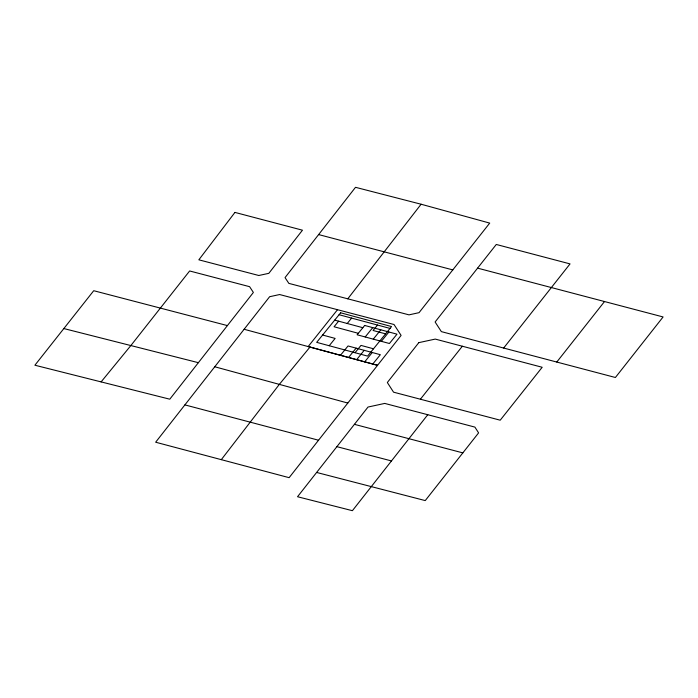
<?xml version="1.0" encoding="UTF-8"?>
<svg xmlns="http://www.w3.org/2000/svg" width="698" height="698" viewBox="0 0 698 698"><rect width="100%" height="100%" fill="white"/><g stroke="black" fill="none" stroke-linecap="round" stroke-linejoin="round"><path stroke-width="1.05" d="M221.292 459.668L279.34 384.38L309.991 347.054M347.779 298.823L421.103 204.226L489.717 223.098L419.036 312.669L409.002 314.859L288.85 283.379L285.037 277.603L355.518 187.308L421.103 204.226M227.4 325.591L169.78 399.195L34.9 365.22L93.724 290.708L227.4 325.591L253.383 292.445L249.596 286.677L189.638 270.964L130.858 345.554L101.114 381.893M318.541 440.22L289.129 477.676L155.654 442.218L269.629 296.72L279.619 294.539L394.021 324.509L401.106 335.415L318.541 440.22L184.891 404.892M316.622 472.45L368.012 407.047L384.738 403.418L474.893 427.097L478.601 432.882L425.248 500.588L316.622 472.45L297.531 496.732L352.394 510.692L427.769 414.717M477.589 268.137L435.107 321.987L441.363 331.629L615.4 377.496L663.1 316.953L477.589 268.137L496.278 244.466L570.039 263.896L503.651 348.049M556.777 362.053L604.451 301.615M420.405 399.221L462.329 346.243M337.509 309.703L308.167 346.557L377.513 365.307L244.126 329.273M338.609 321.167L334.072 326.76L358.301 333.312M329.203 345.737L335.136 338.417L322.607 335.031M347.238 323.497L351.652 318.044M340.476 355.291L348.04 345.964L380.349 354.697L372.784 364.024M348.555 357.472L356.12 348.154M365.194 336.959L372.758 327.632M355.046 352.717L360.979 345.405L373.5 348.791M377.505 325.032L373.081 330.486L385.601 333.862M356.634 359.662L364.19 350.335M373.273 339.141L380.829 329.814M364.705 361.843L372.27 352.516M381.344 341.322L388.908 331.995M63.832 328.557L198.363 362.681M452.819 269.899L318.637 234.58M339.08 314.728L390.025 328.418M336.881 446.659L391.473 460.933M354.41 424.332L462.861 452.889M334.708 320.112L362.838 327.711M214.757 366.764L347.779 403.043M234.938 212.41L198.843 259.822L258.801 275.501L268.817 273.337L302.47 230.192L234.938 212.41M418.817 342.639L387.329 382.521L393.559 392.171L500.213 420.196L542.189 367.27L435.264 339.088L418.817 342.639M340.641 312.791L316.683 342.352L367.576 356.102L391.534 326.551L340.641 312.791M364.679 325.451L357.114 334.778L389.423 343.503L396.988 334.176L364.679 325.451"/></g></svg>
